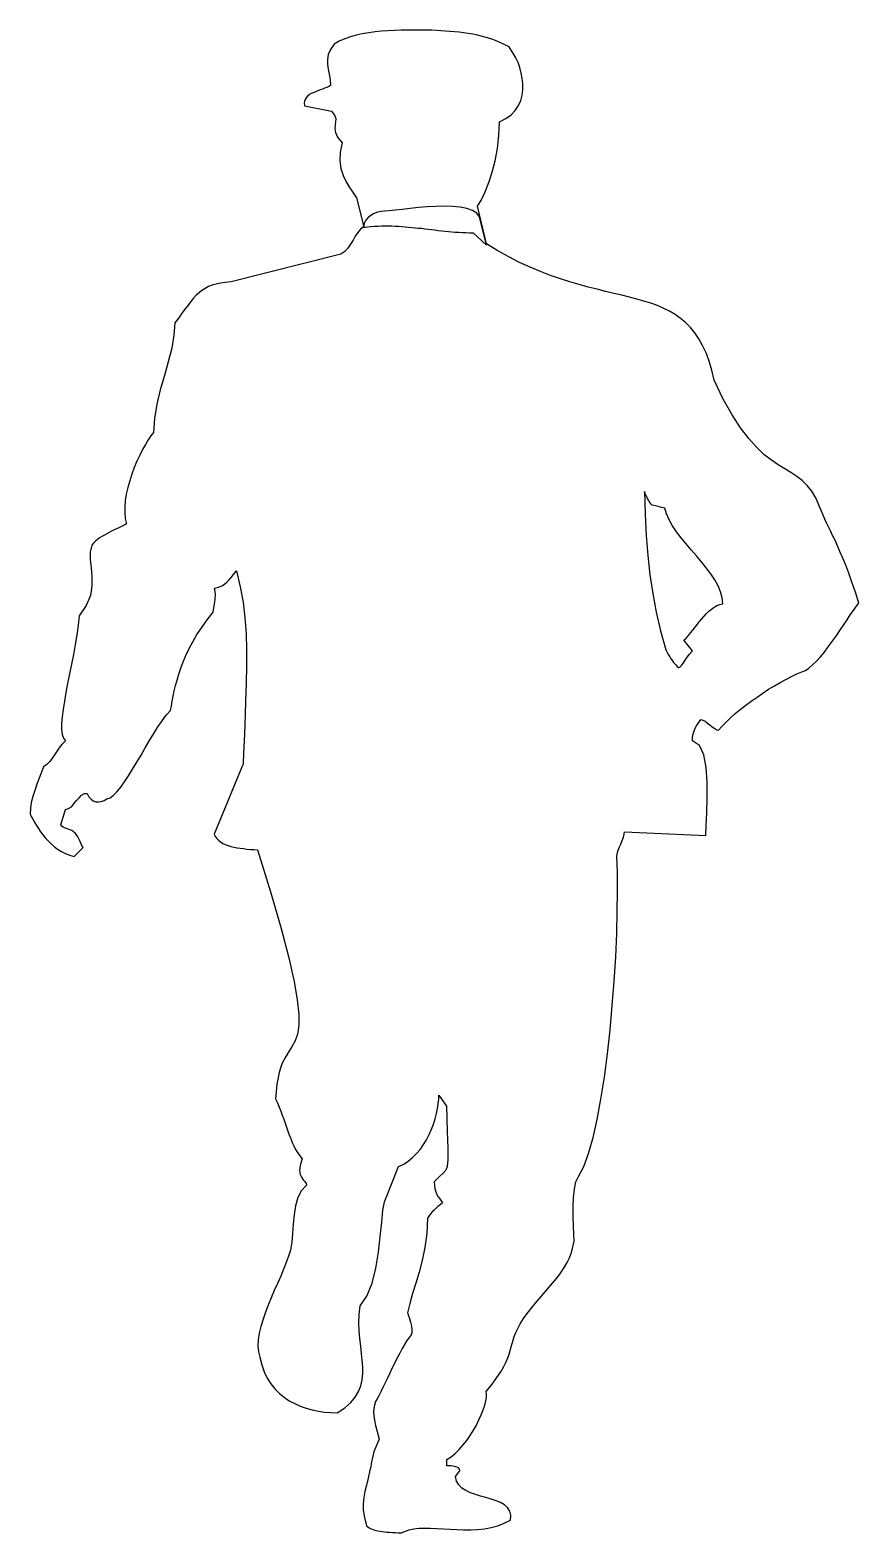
# Model space of a CAD drawing. Extents: x 369 to 469, y 400 to 582.
import ezdxf

# ---------------------------------------------------------------- set-up
doc = ezdxf.new("R2010")
doc.units = 0
doc.header["$LTSCALE"] = 25
doc.layers.add('7', color=7, linetype='CONTINUOUS')

msp = doc.modelspace()

# ---------------------------------------------------------------- linework, layer by layer
at = {"layer": '7', "linetype": 'CONTINUOUS'}
for points in [[(408.96, 558.18), (408.96, 558.18), (408.94, 558.16), (408.57, 557.87), (408.23, 557.47), (407.93, 557.02), (407.66, 556.54), (407.36, 556.07), (407.03, 555.6), (406.65, 555.18), (406.18, 554.85), (392.92, 551.51), (392.25, 551.45), (391.65, 551.37), (391.12, 551.25), (390.63, 551.12), (390.19, 550.94), (389.78, 550.72), (389.41, 550.49), (389.07, 550.21), (388.71, 549.89), (388.4, 549.54), (388.06, 549.14), (387.73, 548.71), (387.37, 548.24), (387, 547.72), (386.6, 547.17), (386.15, 546.58), (386.03, 545.08), (385.76, 543.52), (385.34, 541.88), (384.87, 540.2), (384.37, 538.49), (383.96, 536.75), (383.68, 535.03), (383.56, 533.34), (383.25, 532.94), (382.91, 532.45), (382.58, 531.88), (382.24, 531.27), (381.89, 530.58), (381.55, 529.85), (381.24, 529.1), (380.94, 528.31), (380.68, 527.5), (380.47, 526.69), (380.27, 525.9), (380.15, 525.11), (380.09, 524.34), (380.09, 523.63), (380.15, 522.94), (380.31, 522.31), (380.09, 522.19), (379.87, 522.07), (379.62, 521.93), (379.36, 521.81), (379.09, 521.68), (378.79, 521.56), (378.49, 521.4), (378.22, 521.26), (377.92, 521.1), (377.63, 520.95), (377.33, 520.77), (377.05, 520.59), (376.8, 520.39), (376.54, 520.2), (376.32, 519.98), (376.11, 519.74), (375.91, 518.89), (375.91, 517.99), (376.01, 517), (376.11, 515.93), (376.11, 514.83), (375.93, 513.66), (375.43, 512.44), (374.57, 511.18), (374.45, 510.07), (374.29, 508.91), (374.09, 507.72), (373.88, 506.54), (373.64, 505.36), (373.42, 504.19), (373.19, 503.03), (372.97, 501.92), (372.79, 500.88), (372.63, 499.89), (372.51, 498.98), (372.45, 498.17), (372.45, 497.46), (372.51, 496.87), (372.67, 496.42), (372.91, 496.1), (372.49, 495.65), (372.14, 495.21), (371.86, 494.78), (371.59, 494.39), (371.33, 493.99), (371.03, 493.62), (370.7, 493.28), (370.26, 492.96), (370.03, 492.31), (369.75, 491.6), (369.47, 490.87), (369.22, 490.12), (368.98, 489.37), (368.8, 488.64), (368.69, 487.95), (368.65, 487.3), (368.8, 486.97), (369, 486.63), (369.2, 486.26), (369.42, 485.88), (369.65, 485.51), (369.91, 485.11), (370.19, 484.74), (370.5, 484.36), (370.84, 484.01), (371.19, 483.65), (371.57, 483.34), (371.98, 483.02), (372.44, 482.74), (372.91, 482.51), (373.42, 482.31), (373.97, 482.15), (375.06, 483.2), (374.92, 483.45), (374.8, 483.73), (374.68, 484.01), (374.55, 484.28), (374.41, 484.52), (374.25, 484.76), (374.09, 484.95), (373.9, 485.13), (373.7, 485.27), (373.48, 485.37), (373.24, 485.45), (373.03, 485.53), (372.81, 485.59), (372.63, 485.68), (372.47, 485.78), (372.38, 485.94), (372.91, 487.81), (373.28, 487.91), (373.64, 488.15), (373.95, 488.49), (374.27, 488.88), (374.59, 489.23), (374.88, 489.55), (375.22, 489.73), (375.55, 489.73), (375.75, 489.35), (376.01, 489.06), (376.28, 488.86), (376.58, 488.74), (376.91, 488.72), (377.25, 488.76), (377.6, 488.88), (377.94, 489.08), (378.32, 489.21), (378.71, 489.53), (379.14, 489.96), (379.6, 490.5), (380.05, 491.15), (380.54, 491.88), (381.04, 492.67), (381.53, 493.52), (382.05, 494.37), (382.56, 495.25), (383.07, 496.12), (383.58, 496.97), (384.1, 497.78), (384.61, 498.53), (385.1, 499.2), (385.6, 499.77), (385.72, 500.32), (385.83, 500.9), (385.95, 501.49), (386.07, 502.12), (386.23, 502.77), (386.41, 503.44), (386.62, 504.15), (386.86, 504.88), (387.14, 505.65), (387.47, 506.42), (387.85, 507.23), (388.3, 508.06), (388.79, 508.93), (389.39, 509.8), (390.04, 510.7), (390.77, 511.63), (390.89, 512.38), (391, 513.13), (391.06, 513.86), (390.94, 514.53), (391.42, 514.67), (391.81, 514.83), (392.13, 515.03), (392.4, 515.24), (392.66, 515.5), (392.94, 515.81), (393.23, 516.19), (393.59, 516.62), (394.04, 514.71), (394.4, 512.84), (394.61, 510.94), (394.75, 509.03), (394.81, 507.09), (394.81, 505.1), (394.75, 503.05), (394.69, 500.9), (394.63, 499.28), (394.54, 496.89), (394.44, 494.62), (394.4, 493.34), (390.87, 484.83), (391.02, 484.56), (391.2, 484.3), (391.42, 484.09), (391.65, 483.89), (391.93, 483.71), (392.23, 483.57), (392.56, 483.45), (392.9, 483.36), (393.25, 483.26), (393.65, 483.18), (394.02, 483.12), (394.44, 483.08), (394.85, 483.02), (395.27, 482.98), (395.7, 482.96), (396.13, 482.92), (397.73, 477.73), (398.98, 473.43), (399.9, 469.9), (400.53, 467.06), (400.93, 464.81), (401.11, 463.05), (401.11, 461.71), (400.95, 460.68), (400.67, 459.87), (400.32, 459.22), (399.92, 458.59), (399.49, 457.92), (399.07, 457.09), (398.72, 456.04), (398.44, 454.66), (398.29, 452.87), (398.52, 452.37), (398.72, 451.88), (398.92, 451.39), (399.11, 450.89), (399.29, 450.4), (399.45, 449.93), (399.63, 449.45), (399.78, 448.98), (399.96, 448.53), (400.14, 448.07), (400.32, 447.62), (400.51, 447.21), (400.73, 446.77), (400.97, 446.38), (401.25, 446), (401.52, 445.63), (401.26, 444.84), (401.19, 444.23), (401.26, 443.75), (401.42, 443.4), (401.62, 443.1), (401.82, 442.88), (401.98, 442.67), (402.03, 442.45), (401.42, 441.8), (400.99, 440.95), (400.71, 439.96), (400.53, 438.88), (400.44, 437.75), (400.36, 436.63), (400.26, 435.56), (400.1, 434.62), (399.86, 433.89), (399.59, 433.1), (399.27, 432.29), (398.92, 431.46), (398.54, 430.59), (398.15, 429.72), (397.77, 428.85), (397.42, 427.97), (397.08, 427.1), (396.79, 426.25), (396.53, 425.4), (396.33, 424.57), (396.21, 423.78), (396.17, 423.03), (396.23, 422.32), (396.39, 421.67), (396.63, 420.74), (396.92, 419.91), (397.3, 419.15), (397.73, 418.47), (398.23, 417.86), (398.76, 417.31), (399.33, 416.84), (399.94, 416.42), (400.61, 416.07), (401.28, 415.77), (401.99, 415.51), (402.72, 415.32), (403.47, 415.18), (404.22, 415.06), (404.97, 415), (405.74, 414.96), (406.65, 415.57), (407.38, 416.2), (407.93, 416.86), (408.33, 417.53), (408.61, 418.22), (408.76, 418.95), (408.84, 419.72), (408.84, 420.49), (408.78, 421.3), (408.68, 422.14), (408.59, 423.01), (408.49, 423.92), (408.41, 424.87), (408.37, 425.83), (408.41, 426.84), (408.51, 427.89), (409.34, 429.05), (409.97, 430.61), (410.42, 432.42), (410.74, 434.36), (410.95, 436.25), (411.13, 437.99), (411.27, 439.43), (411.45, 440.42), (413.16, 444.72), (413.78, 444.99), (414.33, 445.35), (414.86, 445.78), (415.33, 446.26), (415.79, 446.79), (416.18, 447.34), (416.54, 447.94), (416.85, 448.57), (417.13, 449.2), (417.39, 449.83), (417.58, 450.46), (417.74, 451.09), (417.88, 451.7), (417.96, 452.28), (418.02, 452.83), (418.04, 453.32), (418.96, 451.98), (419.04, 448.98), (419.1, 446.89), (419.12, 445.55), (419.04, 444.72), (418.87, 444.24), (418.55, 443.91), (418.1, 443.51), (417.47, 442.86), (417.49, 442.43), (417.56, 442.02), (417.66, 441.66), (417.8, 441.34), (417.96, 441.05), (418.14, 440.79), (418.29, 440.54), (418.47, 440.3), (418.18, 440.08), (417.9, 439.86), (417.66, 439.65), (417.45, 439.43), (417.23, 439.21), (417.03, 438.98), (416.83, 438.72), (416.64, 438.46), (416.56, 436.63), (416.34, 434.93), (416.03, 433.37), (415.65, 431.93), (415.26, 430.61), (414.86, 429.35), (414.51, 428.16), (414.23, 427.04), (414.27, 426.94), (414.35, 426.68), (414.49, 426.33), (414.6, 425.89), (414.72, 425.44), (414.78, 425.01), (414.78, 424.63), (414.68, 424.37), (414.43, 424.06), (414.15, 423.68), (413.87, 423.23), (413.6, 422.74), (413.3, 422.18), (412.99, 421.59), (412.69, 421), (412.39, 420.39), (412.1, 419.76), (411.82, 419.16), (411.53, 418.57), (411.27, 418.02), (411.01, 417.51), (410.78, 417.03), (410.56, 416.64), (410.36, 416.32), (410.24, 415.89), (410.16, 415.47), (410.14, 415.06), (410.18, 414.61), (410.24, 414.07), (410.38, 413.44), (410.58, 412.69), (410.82, 411.78), (410.44, 410.92), (410.18, 410.25), (410.05, 409.73), (409.97, 409.36), (409.91, 409.04), (409.87, 408.75), (409.81, 408.43), (409.67, 408.04), (409.47, 407.07), (409.28, 406.24), (409.1, 405.47), (408.96, 404.74), (408.88, 403.99), (408.9, 403.2), (409.04, 402.33), (409.3, 401.31), (409.43, 401.19), (409.61, 401.09), (409.77, 400.99), (409.97, 400.91), (410.18, 400.85), (410.4, 400.77), (410.64, 400.73), (410.89, 400.67), (411.17, 400.64), (411.47, 400.6), (411.76, 400.56), (412.08, 400.54), (412.41, 400.52), (412.77, 400.5), (413.12, 400.48), (413.5, 400.46), (414.41, 400.85), (415, 400.97), (415.63, 401.03), (416.32, 401.05), (417.03, 401.03), (417.8, 400.99), (418.57, 400.95), (419.38, 400.91), (420.19, 400.87), (421.02, 400.83), (421.87, 400.85), (422.69, 400.89), (423.52, 400.97), (424.35, 401.13), (425.14, 401.33), (425.93, 401.62), (426.68, 402), (426.72, 402.61), (426.6, 403.1), (426.32, 403.52), (425.95, 403.85), (425.48, 404.13), (424.94, 404.35), (424.33, 404.54), (423.7, 404.74), (423.07, 404.9), (422.44, 405.1), (421.83, 405.31), (421.29, 405.57), (420.82, 405.88), (420.44, 406.26), (420.17, 406.71), (420.05, 407.29), (420.56, 407.94), (420.52, 408.15), (420.38, 408.31), (420.21, 408.41), (419.97, 408.49), (419.71, 408.53), (419.46, 408.57), (419.2, 408.57), (418.98, 408.57), (418.98, 409.32), (419.5, 409.65), (419.99, 410.05), (420.46, 410.52), (420.94, 411.05), (421.39, 411.63), (421.81, 412.22), (422.2, 412.85), (422.56, 413.48), (422.87, 414.11), (423.15, 414.72), (423.38, 415.34), (423.58, 415.89), (423.72, 416.4), (423.8, 416.86), (423.8, 417.23), (423.76, 417.55), (424.47, 418.43), (425.04, 419.22), (425.5, 419.91), (425.87, 420.55), (426.15, 421.1), (426.36, 421.59), (426.52, 422.06), (426.66, 422.5), (426.78, 422.91), (426.88, 423.33), (427, 423.74), (427.13, 424.18), (427.31, 424.65), (427.55, 425.14), (427.86, 425.7), (428.26, 426.33), (428.71, 426.96), (429.17, 427.57), (429.64, 428.16), (430.13, 428.71), (430.61, 429.27), (431.08, 429.82), (431.53, 430.35), (431.99, 430.89), (432.42, 431.42), (432.82, 431.95), (433.17, 432.52), (433.51, 433.1), (433.8, 433.69), (434.04, 434.32), (434.22, 434.99), (434.36, 435.68), (434.34, 436.51), (434.3, 437.52), (434.26, 438.62), (434.26, 439.78), (434.28, 440.91), (434.4, 441.96), (434.57, 442.84), (434.89, 443.51), (435.52, 444.7), (436.11, 446.28), (436.67, 448.19), (437.16, 450.38), (437.61, 452.85), (438.03, 455.49), (438.38, 458.29), (438.72, 461.2), (438.97, 464.14), (439.21, 467.1), (439.39, 470), (439.51, 472.82), (439.58, 475.48), (439.62, 477.97), (439.61, 480.2), (439.53, 482.15), (439.57, 482.43), (439.66, 482.78), (439.82, 483.2), (440, 483.63), (440.16, 484.07), (440.31, 484.48), (440.41, 484.83), (440.45, 485.11), (450.26, 484.66), (450.3, 485.84), (450.38, 487.42), (450.44, 489.21), (450.44, 491.09), (450.32, 492.87), (450.02, 494.4), (449.49, 495.53), (448.66, 496.1), (448.68, 496.56), (448.74, 496.95), (448.86, 497.31), (448.98, 497.62), (449.14, 497.92), (449.31, 498.17), (449.49, 498.43), (449.69, 498.67), (449.93, 498.61), (450.18, 498.47), (450.46, 498.25), (450.75, 498.04), (451.05, 497.8), (451.35, 497.58), (451.6, 497.44), (451.82, 497.38), (452.25, 497.88), (452.73, 498.37), (453.26, 498.88), (453.83, 499.38), (454.44, 499.89), (455.09, 500.4), (455.77, 500.9), (456.46, 501.39), (457.15, 501.86), (457.86, 502.32), (458.57, 502.75), (459.26, 503.15), (459.95, 503.52), (460.62, 503.86), (461.27, 504.17), (461.88, 504.43), (462.3, 504.61), (462.73, 504.88), (463.17, 505.26), (463.64, 505.71), (464.11, 506.24), (464.59, 506.82), (465.06, 507.43), (465.53, 508.08), (466.01, 508.75), (466.46, 509.42), (466.9, 510.07), (467.33, 510.7), (467.72, 511.3), (468.1, 511.83), (468.45, 512.32), (468.77, 512.72), (468.34, 514.04), (467.92, 515.24), (467.53, 516.33), (467.17, 517.29), (466.82, 518.16), (466.48, 518.95), (466.16, 519.66), (465.89, 520.31), (465.59, 520.89), (465.34, 521.44), (465.1, 521.93), (464.86, 522.41), (464.65, 522.88), (464.43, 523.33), (464.23, 523.81), (464.05, 524.28), (463.6, 525.37), (463.09, 526.23), (462.51, 526.94), (461.9, 527.52), (461.25, 528.03), (460.56, 528.48), (459.81, 528.94), (459.02, 529.43), (458.19, 530), (457.3, 530.69), (456.4, 531.54), (455.45, 532.61), (454.46, 533.89), (453.44, 535.47), (452.37, 537.36), (451.29, 539.63), (450.99, 540.84), (450.68, 541.94), (450.3, 542.93), (449.89, 543.84), (449.43, 544.64), (448.94, 545.36), (448.41, 546.01), (447.83, 546.6), (447.22, 547.11), (446.59, 547.57), (445.9, 547.96), (445.19, 548.31), (444.42, 548.65), (443.63, 548.93), (442.8, 549.2), (441.95, 549.44), (441.05, 549.68), (440.12, 549.91), (439.15, 550.13), (438.16, 550.37), (437.14, 550.62), (436.07, 550.88), (434.97, 551.18), (433.84, 551.51), (432.7, 551.87), (431.51, 552.28), (430.29, 552.76), (429.05, 553.29), (427.78, 553.86), (426.48, 554.53), (425.16, 555.26), (423.8, 556.09), (422.71, 560.65), (423.17, 561.44), (423.64, 562.38), (424.08, 563.51), (424.47, 564.75), (424.83, 566.13), (425.1, 567.63), (425.28, 569.19), (425.34, 570.85), (426.11, 571.24), (426.76, 571.7), (427.25, 572.21), (427.65, 572.8), (427.92, 573.42), (428.1, 574.05), (428.18, 574.72), (428.18, 575.41), (428.1, 576.08), (427.98, 576.73), (427.8, 577.38), (427.59, 577.99), (427.33, 578.55), (427.05, 579.06), (426.78, 579.51), (426.5, 579.89), (425.83, 580.22), (425.16, 580.52), (424.53, 580.78), (423.9, 580.97), (423.31, 581.15), (422.71, 581.31), (422.12, 581.43), (421.57, 581.52), (421, 581.6), (420.46, 581.66), (419.91, 581.7), (419.36, 581.74), (418.83, 581.78), (418.27, 581.82), (417.74, 581.86), (417.19, 581.9), (416.48, 581.9), (415.75, 581.9), (415, 581.92), (414.23, 581.92), (413.46, 581.9), (412.67, 581.88), (411.88, 581.84), (411.09, 581.78), (410.32, 581.7), (409.55, 581.6), (408.78, 581.47), (408.05, 581.31), (407.34, 581.09), (406.65, 580.85), (406, 580.56), (405.39, 580.22), (404.92, 579.57), (404.66, 578.96), (404.56, 578.37), (404.58, 577.8), (404.66, 577.2), (404.78, 576.59), (404.9, 575.92), (404.93, 575.21), (404.72, 575.09), (404.48, 574.99), (404.22, 574.9), (403.97, 574.8), (403.69, 574.7), (403.4, 574.6), (403.12, 574.48), (402.86, 574.36), (402.61, 574.24), (402.37, 574.11), (402.17, 573.93), (402.01, 573.75), (401.88, 573.55), (401.8, 573.34), (401.76, 573.08), (401.78, 572.78), (405.07, 572.13), (405.43, 571.66), (405.57, 571.24), (405.55, 570.85), (405.49, 570.45), (405.45, 570.02), (405.53, 569.55), (405.8, 568.99), (406.36, 568.32), (406.1, 567.16), (406.06, 566.13), (406.2, 565.19), (406.45, 564.36), (406.83, 563.59), (407.24, 562.9), (407.68, 562.25), (408.09, 561.65), (408.96, 558.18), (408.96, 558.18)], [(408.94, 558.1), (409.39, 558.16), (409.83, 558.2), (410.26, 558.24), (410.68, 558.26), (411.11, 558.28), (411.53, 558.28), (411.94, 558.28), (412.35, 558.28), (412.75, 558.26), (413.16, 558.24), (413.56, 558.22), (413.97, 558.18), (414.37, 558.14), (414.76, 558.1), (415.16, 558.06), (415.55, 558.02), (415.95, 557.98), (416.34, 557.92), (416.73, 557.89), (417.15, 557.83), (417.54, 557.79), (417.94, 557.73), (418.35, 557.69), (418.77, 557.65), (419.18, 557.61), (419.6, 557.57), (420.01, 557.53), (420.42, 557.51), (420.86, 557.49), (421.29, 557.47), (421.73, 557.45), (422.18, 557.45), (423.78, 555.93), (423.07, 558.85), (422.95, 559.38), (422.62, 559.82), (422.1, 560.13), (421.41, 560.37), (420.6, 560.53), (419.68, 560.61), (418.69, 560.65), (417.66, 560.63), (416.6, 560.57), (415.55, 560.49), (414.55, 560.39), (413.6, 560.27), (412.75, 560.17), (412.02, 560.1), (411.45, 560.04), (411.05, 560.02), (410.82, 559.98), (410.5, 559.9), (410.14, 559.74), (409.79, 559.54), (409.47, 559.27), (409.2, 558.95), (409, 558.56), (408.94, 558.1)], [(442.86, 526.19), (442.94, 523.45), (443.08, 520.89), (443.28, 518.48), (443.53, 516.15), (443.87, 513.88), (444.28, 511.65), (444.81, 509.38), (445.45, 507.07), (445.7, 506.6), (445.92, 506.24), (446.1, 505.97), (446.23, 505.75), (446.37, 505.57), (446.51, 505.42), (446.65, 505.26), (446.81, 505.08), (446.97, 504.96), (447.12, 504.98), (447.28, 505.14), (447.48, 505.38), (447.68, 505.71), (447.93, 506.09), (448.27, 506.52), (448.66, 506.95), (447.6, 508.24), (447.89, 508.51), (448.17, 508.83), (448.44, 509.15), (448.72, 509.48), (448.98, 509.84), (449.25, 510.17), (449.51, 510.51), (449.79, 510.84), (450.06, 511.16), (450.34, 511.47), (450.64, 511.75), (450.95, 512.01), (451.27, 512.22), (451.6, 512.42), (451.96, 512.56), (452.33, 512.66), (452.25, 513.37), (452.06, 514.1), (451.76, 514.81), (451.35, 515.54), (450.87, 516.27), (450.32, 516.98), (449.75, 517.71), (449.14, 518.44), (448.5, 519.17), (447.89, 519.88), (447.3, 520.61), (446.75, 521.34), (446.25, 522.05), (445.84, 522.78), (445.53, 523.49), (445.31, 524.2), (445.11, 524.22), (444.91, 524.26), (444.74, 524.3), (444.56, 524.38), (444.36, 524.44), (444.18, 524.48), (443.99, 524.52), (443.79, 524.54), (443.67, 524.69), (443.57, 524.85), (443.45, 525.01), (443.35, 525.17), (443.24, 525.35), (443.14, 525.58), (443, 525.86), (442.86, 526.19)]]:
    msp.add_lwpolyline(points, dxfattribs=at)

doc.saveas('drawing.dxf')
